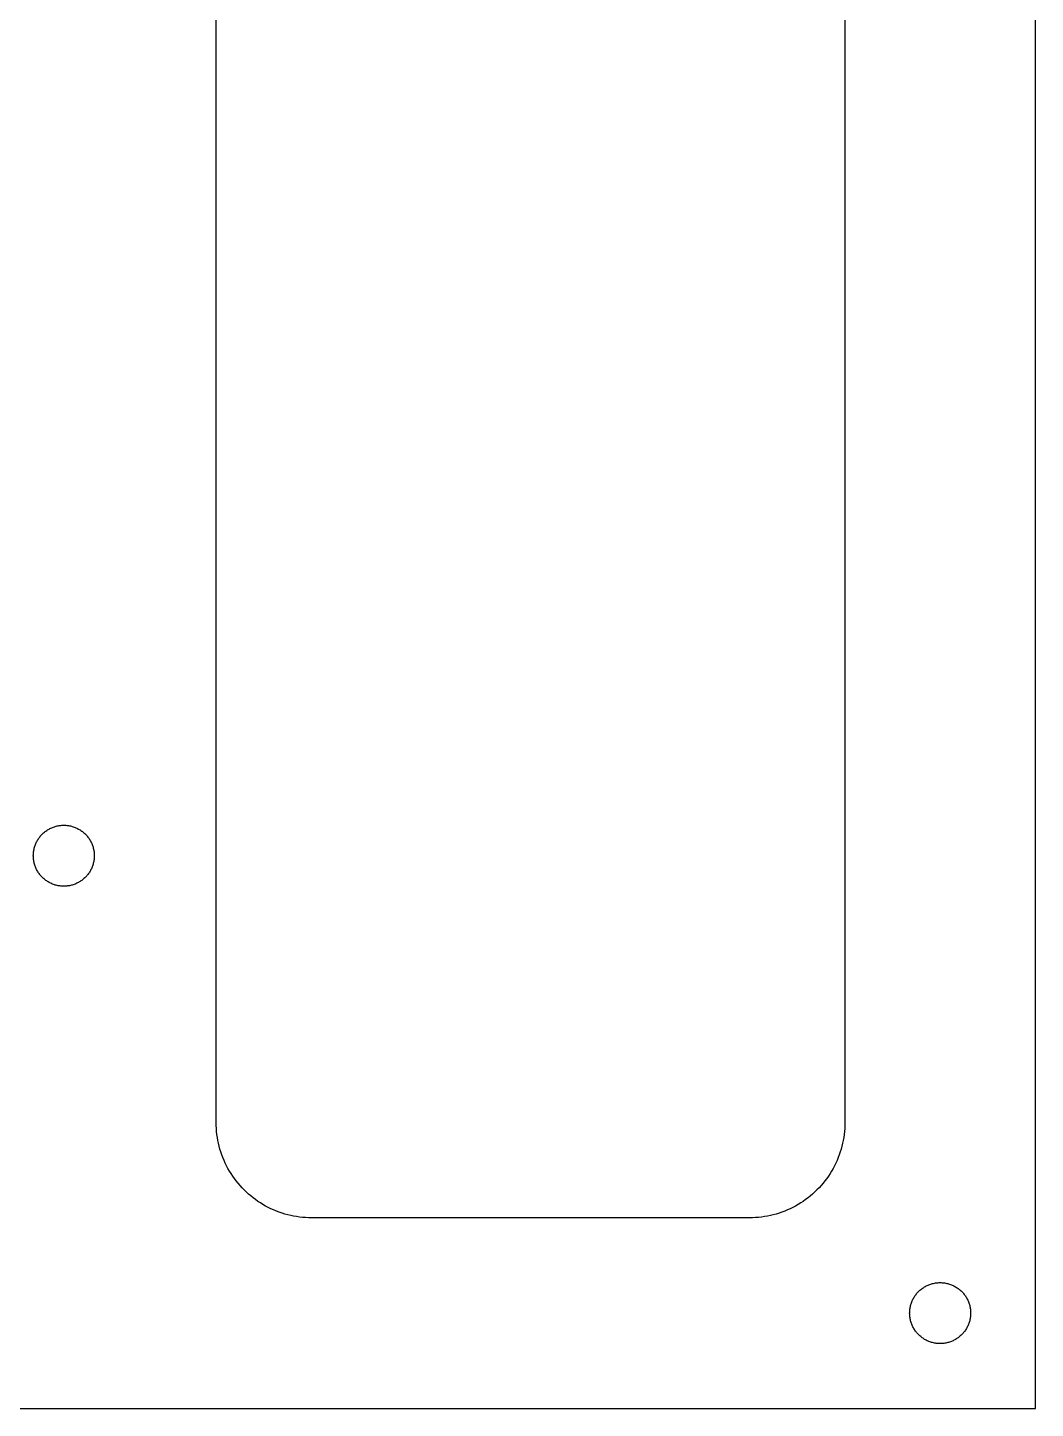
# Model space of a CAD drawing. Header units: metres. Extents: x 0 to 110, y 0 to 146.
# Drawn here: x 57.1 to 110, y 0 to 72.5 of the extents above; entities that cross this region are included whole.
import ezdxf

# ---------------------------------------------------------------- set-up
doc = ezdxf.new("R2010")
doc.units = ezdxf.units.M

msp = doc.modelspace()

# ---------------------------------------------------------------- linework, layer by layer
for p, q in [((110, 0), (110, 146)), ((67, 15), (67, 131)), ((100, 131), (100, 15)), ((58.2736, 30.4256), (58.3187, 30.4477)), ((58.3187, 30.4477), (58.3646, 30.4684)), ((58.3646, 30.4684), (58.411, 30.4876)), ((58.411, 30.4876), (58.458, 30.5054)), ((58.458, 30.5054), (58.5056, 30.5217)), ((58.5056, 30.5217), (58.5536, 30.5365)), ((58.5536, 30.5365), (58.6021, 30.5497)), ((58.6021, 30.5497), (58.651, 30.5615)), ((58.651, 30.5615), (58.7002, 30.5717)), ((58.7002, 30.5717), (58.7497, 30.5803)), ((58.7497, 30.5803), (58.7995, 30.5874)), ((58.7995, 30.5874), (58.8494, 30.5929)), ((58.8494, 30.5929), (58.8995, 30.5968)), ((58.8995, 30.5968), (58.9497, 30.5992)), ((58.9497, 30.5992), (59, 30.6)), ((59, 30.6), (59.0502, 30.5992)), ((59.0502, 30.5992), (59.1005, 30.5968)), ((59.1005, 30.5968), (59.1506, 30.5929)), ((59.1506, 30.5929), (59.2005, 30.5874)), ((59.2005, 30.5874), (59.2503, 30.5803)), ((59.2503, 30.5803), (59.2998, 30.5717)), ((59.2998, 30.5717), (59.349, 30.5615)), ((59.349, 30.5615), (59.3979, 30.5497)), ((59.3979, 30.5497), (59.4464, 30.5365)), ((59.4464, 30.5365), (59.4944, 30.5217)), ((59.4944, 30.5217), (59.542, 30.5054)), ((59.542, 30.5054), (59.589, 30.4876)), ((59.589, 30.4876), (59.6354, 30.4684)), ((59.6354, 30.4684), (59.6812, 30.4477)), ((59.6812, 30.4477), (59.7264, 30.4256)), ((57.5523, 29.6812), (57.5744, 29.7264)), ((57.5744, 29.7264), (57.5979, 29.7708)), ((57.5979, 29.7708), (57.6228, 29.8145)), ((57.6228, 29.8145), (57.6491, 29.8573)), ((57.6491, 29.8573), (57.6767, 29.8993)), ((57.6767, 29.8993), (57.7056, 29.9404)), ((57.7056, 29.9404), (57.7357, 29.9806)), ((57.7357, 29.9806), (57.7672, 30.0199)), ((57.7672, 30.0199), (57.7998, 30.0581)), ((57.7998, 30.0581), (57.8336, 30.0953)), ((57.8336, 30.0953), (57.8686, 30.1314)), ((57.8686, 30.1314), (57.9047, 30.1663)), ((57.9047, 30.1663), (57.9419, 30.2002)), ((57.9419, 30.2002), (57.9801, 30.2328)), ((57.9801, 30.2328), (58.0193, 30.2642)), ((58.0193, 30.2642), (58.0595, 30.2944)), ((58.0595, 30.2944), (58.1007, 30.3233)), ((58.1007, 30.3233), (58.1427, 30.3509)), ((58.1427, 30.3509), (58.1855, 30.3772)), ((58.1855, 30.3772), (58.2292, 30.4021)), ((58.2292, 30.4021), (58.2736, 30.4256)), ((59.7264, 30.4256), (59.7708, 30.4021)), ((59.7708, 30.4021), (59.8145, 30.3772)), ((59.8145, 30.3772), (59.8573, 30.3509)), ((59.8573, 30.3509), (59.8993, 30.3233)), ((59.8993, 30.3233), (59.9404, 30.2944)), ((59.9404, 30.2944), (59.9806, 30.2642)), ((59.9806, 30.2642), (60.0199, 30.2328)), ((60.0199, 30.2328), (60.0581, 30.2002)), ((60.0581, 30.2002), (60.0953, 30.1663)), ((60.0953, 30.1663), (60.1314, 30.1314)), ((60.1314, 30.1314), (60.1663, 30.0953)), ((60.1663, 30.0953), (60.2002, 30.0581)), ((60.2002, 30.0581), (60.2328, 30.0199)), ((60.2328, 30.0199), (60.2642, 29.9806)), ((60.2642, 29.9806), (60.2944, 29.9404)), ((60.2944, 29.9404), (60.3233, 29.8993)), ((60.3233, 29.8993), (60.3509, 29.8573)), ((60.3509, 29.8573), (60.3772, 29.8145)), ((60.3772, 29.8145), (60.4021, 29.7708)), ((60.4021, 29.7708), (60.4256, 29.7264)), ((60.4256, 29.7264), (60.4477, 29.6812)), ((57.4, 29), (57.4008, 29.0502)), ((57.4008, 28.9497), (57.4, 29)), ((57.4008, 29.0502), (57.4032, 29.1005)), ((57.4032, 29.1005), (57.4071, 29.1506)), ((57.4071, 29.1506), (57.4126, 29.2005)), ((57.4126, 29.2005), (57.4197, 29.2503)), ((57.4197, 29.2503), (57.4283, 29.2998)), ((57.4283, 29.2998), (57.4385, 29.349)), ((57.4385, 29.349), (57.4503, 29.3979)), ((57.4503, 29.3979), (57.4635, 29.4464)), ((57.4635, 29.4464), (57.4783, 29.4944)), ((57.4783, 29.4944), (57.4946, 29.542)), ((57.4946, 29.542), (57.5123, 29.589)), ((57.5123, 29.589), (57.5316, 29.6354)), ((57.5316, 29.6354), (57.5523, 29.6812)), ((60.4477, 29.6812), (60.4684, 29.6354)), ((60.4684, 29.6354), (60.4876, 29.589)), ((60.4876, 29.589), (60.5054, 29.542)), ((60.5054, 29.542), (60.5217, 29.4944)), ((60.5217, 29.4944), (60.5365, 29.4464)), ((60.5365, 29.4464), (60.5497, 29.3979)), ((60.5497, 29.3979), (60.5615, 29.349)), ((60.5615, 29.349), (60.5717, 29.2998)), ((60.5717, 29.2998), (60.5803, 29.2503)), ((60.5803, 29.2503), (60.5874, 29.2005)), ((60.5874, 29.2005), (60.5929, 29.1506)), ((60.5929, 29.1506), (60.5968, 29.1005)), ((60.5968, 29.1005), (60.5992, 29.0502)), ((60.5992, 29.0502), (60.6, 29)), ((60.6, 29), (60.5992, 28.9497)), ((57.4032, 28.8995), (57.4008, 28.9497)), ((57.4071, 28.8494), (57.4032, 28.8995)), ((57.4126, 28.7995), (57.4071, 28.8494)), ((57.4197, 28.7497), (57.4126, 28.7995)), ((57.4283, 28.7002), (57.4197, 28.7497)), ((57.4385, 28.651), (57.4283, 28.7002)), ((57.4503, 28.6021), (57.4385, 28.651)), ((57.4635, 28.5536), (57.4503, 28.6021)), ((57.4783, 28.5056), (57.4635, 28.5536)), ((57.4946, 28.458), (57.4783, 28.5056)), ((57.5123, 28.411), (57.4946, 28.458)), ((57.5316, 28.3646), (57.5123, 28.411)), ((57.5523, 28.3187), (57.5316, 28.3646)), ((57.5744, 28.2736), (57.5523, 28.3187)), ((57.5979, 28.2292), (57.5744, 28.2736)), ((60.4256, 28.2736), (60.4021, 28.2292)), ((60.4477, 28.3187), (60.4256, 28.2736)), ((60.4684, 28.3646), (60.4477, 28.3187)), ((60.4876, 28.411), (60.4684, 28.3646)), ((60.5054, 28.458), (60.4876, 28.411)), ((60.5217, 28.5056), (60.5054, 28.458)), ((60.5365, 28.5536), (60.5217, 28.5056)), ((60.5497, 28.6021), (60.5365, 28.5536)), ((60.5615, 28.651), (60.5497, 28.6021)), ((60.5717, 28.7002), (60.5615, 28.651)), ((60.5803, 28.7497), (60.5717, 28.7002)), ((60.5874, 28.7995), (60.5803, 28.7497)), ((60.5929, 28.8494), (60.5874, 28.7995)), ((60.5968, 28.8995), (60.5929, 28.8494)), ((60.5992, 28.9497), (60.5968, 28.8995)), ((57.6228, 28.1855), (57.5979, 28.2292)), ((57.6491, 28.1427), (57.6228, 28.1855)), ((57.6767, 28.1007), (57.6491, 28.1427)), ((57.7056, 28.0595), (57.6767, 28.1007)), ((57.7357, 28.0193), (57.7056, 28.0595)), ((57.7672, 27.9801), (57.7357, 28.0193)), ((57.7998, 27.9419), (57.7672, 27.9801)), ((57.8336, 27.9047), (57.7998, 27.9419)), ((57.8686, 27.8686), (57.8336, 27.9047)), ((57.9047, 27.8336), (57.8686, 27.8686)), ((57.9419, 27.7998), (57.9047, 27.8336)), ((57.9801, 27.7672), (57.9419, 27.7998)), ((58.0193, 27.7357), (57.9801, 27.7672)), ((58.0595, 27.7056), (58.0193, 27.7357)), ((58.1007, 27.6767), (58.0595, 27.7056)), ((58.1427, 27.6491), (58.1007, 27.6767)), ((58.1855, 27.6228), (58.1427, 27.6491)), ((58.2292, 27.5979), (58.1855, 27.6228)), ((58.2736, 27.5744), (58.2292, 27.5979)), ((58.3187, 27.5523), (58.2736, 27.5744)), ((58.3646, 27.5316), (58.3187, 27.5523)), ((59.6812, 27.5523), (59.6354, 27.5316)), ((59.7264, 27.5744), (59.6812, 27.5523)), ((59.7708, 27.5979), (59.7264, 27.5744)), ((59.8145, 27.6228), (59.7708, 27.5979)), ((59.8573, 27.6491), (59.8145, 27.6228)), ((59.8993, 27.6767), (59.8573, 27.6491)), ((59.9404, 27.7056), (59.8993, 27.6767)), ((59.9806, 27.7357), (59.9404, 27.7056)), ((60.0199, 27.7672), (59.9806, 27.7357)), ((60.0581, 27.7998), (60.0199, 27.7672)), ((60.0953, 27.8336), (60.0581, 27.7998)), ((60.1314, 27.8686), (60.0953, 27.8336)), ((60.1663, 27.9047), (60.1314, 27.8686)), ((60.2002, 27.9419), (60.1663, 27.9047)), ((60.2328, 27.9801), (60.2002, 27.9419)), ((60.2642, 28.0193), (60.2328, 27.9801)), ((60.2944, 28.0595), (60.2642, 28.0193)), ((60.3233, 28.1007), (60.2944, 28.0595)), ((60.3509, 28.1427), (60.3233, 28.1007)), ((60.3772, 28.1855), (60.3509, 28.1427)), ((60.4021, 28.2292), (60.3772, 28.1855)), ((58.411, 27.5123), (58.3646, 27.5316)), ((58.458, 27.4946), (58.411, 27.5123)), ((58.5056, 27.4783), (58.458, 27.4946)), ((58.5536, 27.4635), (58.5056, 27.4783)), ((58.6021, 27.4503), (58.5536, 27.4635)), ((58.651, 27.4385), (58.6021, 27.4503)), ((58.7002, 27.4283), (58.651, 27.4385)), ((58.7497, 27.4197), (58.7002, 27.4283)), ((58.7995, 27.4126), (58.7497, 27.4197)), ((58.8494, 27.4071), (58.7995, 27.4126)), ((58.8995, 27.4032), (58.8494, 27.4071)), ((58.9497, 27.4008), (58.8995, 27.4032)), ((59, 27.4), (58.9497, 27.4008)), ((59.0502, 27.4008), (59, 27.4)), ((59.1005, 27.4032), (59.0502, 27.4008)), ((59.1506, 27.4071), (59.1005, 27.4032)), ((59.2005, 27.4126), (59.1506, 27.4071)), ((59.2503, 27.4197), (59.2005, 27.4126)), ((59.2998, 27.4283), (59.2503, 27.4197)), ((59.349, 27.4385), (59.2998, 27.4283)), ((59.3979, 27.4503), (59.349, 27.4385)), ((59.4464, 27.4635), (59.3979, 27.4503)), ((59.4944, 27.4783), (59.4464, 27.4635)), ((59.542, 27.4946), (59.4944, 27.4783)), ((59.589, 27.5123), (59.542, 27.4946)), ((59.6354, 27.5316), (59.589, 27.5123)), ((67.0025, 14.843), (67, 15)), ((67.0099, 14.6861), (67.0025, 14.843)), ((67.0222, 14.5295), (67.0099, 14.6861)), ((67.0394, 14.3733), (67.0222, 14.5295)), ((99.9778, 14.5295), (99.9606, 14.3733)), ((99.9901, 14.6861), (99.9778, 14.5295)), ((99.9975, 14.843), (99.9901, 14.6861)), ((100, 15), (99.9975, 14.843)), ((67.0616, 14.2178), (67.0394, 14.3733)), ((67.0886, 14.0631), (67.0616, 14.2178)), ((67.1204, 13.9093), (67.0886, 14.0631)), ((67.1571, 13.7566), (67.1204, 13.9093)), ((99.8796, 13.9093), (99.8429, 13.7566)), ((99.9114, 14.0631), (99.8796, 13.9093)), ((99.9384, 14.2178), (99.9114, 14.0631)), ((99.9606, 14.3733), (99.9384, 14.2178)), ((67.1985, 13.6051), (67.1571, 13.7566)), ((67.2447, 13.4549), (67.1985, 13.6051)), ((67.2956, 13.3063), (67.2447, 13.4549)), ((67.3511, 13.1594), (67.2956, 13.3063)), ((67.4112, 13.0143), (67.3511, 13.1594)), ((99.6489, 13.1594), (99.5888, 13.0143)), ((99.7044, 13.3063), (99.6489, 13.1594)), ((99.7553, 13.4549), (99.7044, 13.3063)), ((99.8015, 13.6051), (99.7553, 13.4549)), ((99.8429, 13.7566), (99.8015, 13.6051)), ((67.4759, 12.8711), (67.4112, 13.0143)), ((67.545, 12.7301), (67.4759, 12.8711)), ((67.6185, 12.5912), (67.545, 12.7301)), ((67.6963, 12.4548), (67.6185, 12.5912)), ((67.7784, 12.3209), (67.6963, 12.4548)), ((67.8646, 12.1896), (67.7784, 12.3209)), ((99.2216, 12.3209), (99.1354, 12.1896)), ((99.3037, 12.4548), (99.2216, 12.3209)), ((99.3815, 12.5912), (99.3037, 12.4548)), ((99.455, 12.7301), (99.3815, 12.5912)), ((99.5241, 12.8711), (99.455, 12.7301)), ((99.5888, 13.0143), (99.5241, 12.8711)), ((67.9549, 12.0611), (67.8646, 12.1896)), ((68.0492, 11.9355), (67.9549, 12.0611)), ((68.1474, 11.8129), (68.0492, 11.9355)), ((68.2495, 11.6935), (68.1474, 11.8129)), ((68.3552, 11.5773), (68.2495, 11.6935)), ((98.7505, 11.6935), (98.6448, 11.5773)), ((98.8526, 11.8129), (98.7505, 11.6935)), ((98.9508, 11.9355), (98.8526, 11.8129)), ((99.0451, 12.0611), (98.9508, 11.9355)), ((99.1354, 12.1896), (99.0451, 12.0611)), ((68.4645, 11.4645), (68.3552, 11.5773)), ((68.5773, 11.3552), (68.4645, 11.4645)), ((68.6935, 11.2495), (68.5773, 11.3552)), ((68.8129, 11.1474), (68.6935, 11.2495)), ((68.9355, 11.0492), (68.8129, 11.1474)), ((69.0611, 10.9549), (68.9355, 11.0492)), ((69.1896, 10.8646), (69.0611, 10.9549)), ((97.9389, 10.9549), (97.8104, 10.8646)), ((98.0645, 11.0492), (97.9389, 10.9549)), ((98.1871, 11.1474), (98.0645, 11.0492)), ((98.3065, 11.2495), (98.1871, 11.1474)), ((98.4227, 11.3552), (98.3065, 11.2495)), ((98.5355, 11.4645), (98.4227, 11.3552)), ((98.6448, 11.5773), (98.5355, 11.4645)), ((69.3209, 10.7784), (69.1896, 10.8646)), ((69.4548, 10.6963), (69.3209, 10.7784)), ((69.5912, 10.6185), (69.4548, 10.6963)), ((69.7301, 10.545), (69.5912, 10.6185)), ((69.8711, 10.4759), (69.7301, 10.545)), ((70.0143, 10.4112), (69.8711, 10.4759)), ((70.1594, 10.3511), (70.0143, 10.4112)), ((70.3063, 10.2956), (70.1594, 10.3511)), ((70.4549, 10.2447), (70.3063, 10.2956)), ((70.6051, 10.1985), (70.4549, 10.2447)), ((70.7566, 10.1571), (70.6051, 10.1985)), ((70.9093, 10.1204), (70.7566, 10.1571)), ((96.2434, 10.1571), (96.0907, 10.1204)), ((96.3949, 10.1985), (96.2434, 10.1571)), ((96.5451, 10.2447), (96.3949, 10.1985)), ((96.6937, 10.2956), (96.5451, 10.2447)), ((96.8406, 10.3511), (96.6937, 10.2956)), ((96.9857, 10.4112), (96.8406, 10.3511)), ((97.1289, 10.4759), (96.9857, 10.4112)), ((97.2699, 10.545), (97.1289, 10.4759)), ((97.4088, 10.6185), (97.2699, 10.545)), ((97.5452, 10.6963), (97.4088, 10.6185)), ((97.6791, 10.7784), (97.5452, 10.6963)), ((97.8104, 10.8646), (97.6791, 10.7784)), ((71.0631, 10.0886), (70.9093, 10.1204)), ((71.2178, 10.0616), (71.0631, 10.0886)), ((71.3733, 10.0394), (71.2178, 10.0616)), ((71.5295, 10.0222), (71.3733, 10.0394)), ((71.6861, 10.0099), (71.5295, 10.0222)), ((71.843, 10.0025), (71.6861, 10.0099)), ((72, 10), (71.843, 10.0025)), ((95, 10), (72, 10)), ((95.157, 10.0025), (95, 10)), ((95.3139, 10.0099), (95.157, 10.0025)), ((95.4705, 10.0222), (95.3139, 10.0099)), ((95.6267, 10.0394), (95.4705, 10.0222)), ((95.7822, 10.0616), (95.6267, 10.0394)), ((95.9369, 10.0886), (95.7822, 10.0616)), ((96.0907, 10.1204), (95.9369, 10.0886)), ((104.458, 6.5054), (104.506, 6.52168)), ((104.506, 6.52168), (104.554, 6.53647)), ((104.554, 6.53647), (104.602, 6.54973)), ((104.602, 6.54973), (104.651, 6.56146)), ((104.651, 6.56146), (104.7, 6.57166)), ((104.7, 6.57166), (104.75, 6.58029)), ((104.75, 6.58029), (104.799, 6.58737)), ((104.799, 6.58737), (104.849, 6.5929)), ((104.849, 6.5929), (104.9, 6.59683)), ((104.9, 6.59683), (104.95, 6.5992)), ((104.95, 6.5992), (105, 6.59999)), ((105, 6.59999), (105.05, 6.5992)), ((105.05, 6.5992), (105.1, 6.59683)), ((105.1, 6.59683), (105.151, 6.5929)), ((105.151, 6.5929), (105.201, 6.58737)), ((105.201, 6.58737), (105.25, 6.58029)), ((105.25, 6.58029), (105.3, 6.57166)), ((105.3, 6.57166), (105.349, 6.56146)), ((105.349, 6.56146), (105.398, 6.54973)), ((105.398, 6.54973), (105.446, 6.53647)), ((105.446, 6.53647), (105.494, 6.52168)), ((105.494, 6.52168), (105.542, 6.5054)), ((103.598, 5.7708), (103.623, 5.81445)), ((103.623, 5.81445), (103.649, 5.85732)), ((103.649, 5.85732), (103.677, 5.89932)), ((103.677, 5.89932), (103.706, 5.94044)), ((103.706, 5.94044), (103.736, 5.98064)), ((103.736, 5.98064), (103.767, 6.01987)), ((103.767, 6.01987), (103.8, 6.05809)), ((103.8, 6.05809), (103.834, 6.09526)), ((103.834, 6.09526), (103.869, 6.13136)), ((103.869, 6.13136), (103.905, 6.16634)), ((103.905, 6.16634), (103.942, 6.20016)), ((103.942, 6.20016), (103.98, 6.23282)), ((103.98, 6.23282), (104.019, 6.26424)), ((104.019, 6.26424), (104.06, 6.29442)), ((104.06, 6.29442), (104.101, 6.32332)), ((104.101, 6.32332), (104.143, 6.35092)), ((104.143, 6.35092), (104.186, 6.37718)), ((104.186, 6.37718), (104.229, 6.40208)), ((104.229, 6.40208), (104.274, 6.4256)), ((104.274, 6.4256), (104.319, 6.44771)), ((104.319, 6.44771), (104.365, 6.4684)), ((104.365, 6.4684), (104.411, 6.48764)), ((104.411, 6.48764), (104.458, 6.5054)), ((105.542, 6.5054), (105.589, 6.48764)), ((105.589, 6.48764), (105.635, 6.4684)), ((105.635, 6.4684), (105.681, 6.44771)), ((105.681, 6.44771), (105.726, 6.4256)), ((105.726, 6.4256), (105.771, 6.40208)), ((105.771, 6.40208), (105.814, 6.37718)), ((105.814, 6.37718), (105.857, 6.35092)), ((105.857, 6.35092), (105.899, 6.32332)), ((105.899, 6.32332), (105.94, 6.29442)), ((105.94, 6.29442), (105.981, 6.26424)), ((105.981, 6.26424), (106.02, 6.23282)), ((106.02, 6.23282), (106.058, 6.20016)), ((106.058, 6.20016), (106.095, 6.16634)), ((106.095, 6.16634), (106.131, 6.13136)), ((106.131, 6.13136), (106.166, 6.09526)), ((106.166, 6.09526), (106.2, 6.05809)), ((106.2, 6.05809), (106.233, 6.01987)), ((106.233, 6.01987), (106.264, 5.98064)), ((106.264, 5.98064), (106.294, 5.94044)), ((106.294, 5.94044), (106.323, 5.89932)), ((106.323, 5.89932), (106.351, 5.85732)), ((106.351, 5.85732), (106.377, 5.81445)), ((106.377, 5.81445), (106.402, 5.7708)), ((103.401, 5.05025), (103.403, 5.10046)), ((103.403, 5.10046), (103.407, 5.15056)), ((103.407, 5.15056), (103.413, 5.20053)), ((103.413, 5.20053), (103.42, 5.25029)), ((103.42, 5.25029), (103.428, 5.2998)), ((103.428, 5.2998), (103.439, 5.34901)), ((103.439, 5.34901), (103.45, 5.3979)), ((103.45, 5.3979), (103.464, 5.44638)), ((103.464, 5.44638), (103.478, 5.49442)), ((103.478, 5.49442), (103.495, 5.54198)), ((103.495, 5.54198), (103.512, 5.58899)), ((103.512, 5.58899), (103.532, 5.63542)), ((103.532, 5.63542), (103.552, 5.68124)), ((103.552, 5.68124), (103.574, 5.72638)), ((103.574, 5.72638), (103.598, 5.7708)), ((106.402, 5.7708), (106.426, 5.72638)), ((106.426, 5.72638), (106.448, 5.68124)), ((106.448, 5.68124), (106.468, 5.63542)), ((106.468, 5.63542), (106.488, 5.58899)), ((106.488, 5.58899), (106.505, 5.54198)), ((106.505, 5.54198), (106.522, 5.49442)), ((106.522, 5.49442), (106.536, 5.44638)), ((106.536, 5.44638), (106.55, 5.3979)), ((106.55, 5.3979), (106.561, 5.34901)), ((106.561, 5.34901), (106.572, 5.2998)), ((106.572, 5.2998), (106.58, 5.25029)), ((106.58, 5.25029), (106.587, 5.20053)), ((106.587, 5.20053), (106.593, 5.15056)), ((106.593, 5.15056), (106.597, 5.10046)), ((106.597, 5.10046), (106.599, 5.05025)), ((103.4, 5), (103.401, 5.05025)), ((103.401, 4.94974), (103.4, 5)), ((103.403, 4.89952), (103.401, 4.94974)), ((103.407, 4.84943), (103.403, 4.89952)), ((103.413, 4.79945), (103.407, 4.84943)), ((103.42, 4.74969), (103.413, 4.79945)), ((103.428, 4.70018), (103.42, 4.74969)), ((103.439, 4.65097), (103.428, 4.70018)), ((103.45, 4.60208), (103.439, 4.65097)), ((103.464, 4.5536), (103.45, 4.60208)), ((103.478, 4.50557), (103.464, 4.5536)), ((103.495, 4.45801), (103.478, 4.50557)), ((103.512, 4.411), (103.495, 4.45801)), ((103.532, 4.36456), (103.512, 4.411)), ((103.552, 4.31874), (103.532, 4.36456)), ((106.468, 4.36456), (106.448, 4.31874)), ((106.488, 4.411), (106.468, 4.36456)), ((106.505, 4.45801), (106.488, 4.411)), ((106.522, 4.50557), (106.505, 4.45801)), ((106.536, 4.5536), (106.522, 4.50557)), ((106.55, 4.60208), (106.536, 4.5536)), ((106.561, 4.65097), (106.55, 4.60208)), ((106.572, 4.70018), (106.561, 4.65097)), ((106.58, 4.74969), (106.572, 4.70018)), ((106.587, 4.79945), (106.58, 4.74969)), ((106.593, 4.84943), (106.587, 4.79945)), ((106.597, 4.89952), (106.593, 4.84943)), ((106.599, 4.94974), (106.597, 4.89952)), ((106.599, 5.05025), (106.6, 5)), ((106.6, 5), (106.599, 4.94974)), ((103.574, 4.27361), (103.552, 4.31874)), ((103.598, 4.22919), (103.574, 4.27361)), ((103.623, 4.18553), (103.598, 4.22919)), ((103.649, 4.14267), (103.623, 4.18553)), ((103.677, 4.10066), (103.649, 4.14267)), ((103.706, 4.05954), (103.677, 4.10066)), ((103.736, 4.01935), (103.706, 4.05954)), ((103.767, 3.98012), (103.736, 4.01935)), ((103.8, 3.94189), (103.767, 3.98012)), ((103.834, 3.90472), (103.8, 3.94189)), ((103.869, 3.86862), (103.834, 3.90472)), ((103.905, 3.83365), (103.869, 3.86862)), ((103.942, 3.79982), (103.905, 3.83365)), ((103.98, 3.76717), (103.942, 3.79982)), ((104.019, 3.73575), (103.98, 3.76717)), ((104.06, 3.70557), (104.019, 3.73575)), ((104.101, 3.67667), (104.06, 3.70557)), ((104.143, 3.64906), (104.101, 3.67667)), ((104.186, 3.6228), (104.143, 3.64906)), ((104.229, 3.5979), (104.186, 3.6228)), ((105.814, 3.6228), (105.771, 3.5979)), ((105.857, 3.64906), (105.814, 3.6228)), ((105.899, 3.67667), (105.857, 3.64906)), ((105.94, 3.70557), (105.899, 3.67667)), ((105.981, 3.73575), (105.94, 3.70557)), ((106.02, 3.76717), (105.981, 3.73575)), ((106.058, 3.79982), (106.02, 3.76717)), ((106.095, 3.83365), (106.058, 3.79982)), ((106.131, 3.86862), (106.095, 3.83365)), ((106.166, 3.90472), (106.131, 3.86862)), ((106.2, 3.94189), (106.166, 3.90472)), ((106.233, 3.98012), (106.2, 3.94189)), ((106.264, 4.01935), (106.233, 3.98012)), ((106.294, 4.05954), (106.264, 4.01935)), ((106.323, 4.10066), (106.294, 4.05954)), ((106.351, 4.14267), (106.323, 4.10066)), ((106.377, 4.18553), (106.351, 4.14267)), ((106.402, 4.22919), (106.377, 4.18553)), ((106.426, 4.27361), (106.402, 4.22919)), ((106.448, 4.31874), (106.426, 4.27361)), ((104.274, 3.57439), (104.229, 3.5979)), ((104.319, 3.55228), (104.274, 3.57439)), ((104.365, 3.53159), (104.319, 3.55228)), ((104.411, 3.51234), (104.365, 3.53159)), ((104.458, 3.49458), (104.411, 3.51234)), ((104.506, 3.4783), (104.458, 3.49458)), ((104.554, 3.46352), (104.506, 3.4783)), ((104.602, 3.45026), (104.554, 3.46352)), ((104.651, 3.43852), (104.602, 3.45026)), ((104.7, 3.42833), (104.651, 3.43852)), ((104.75, 3.41969), (104.7, 3.42833)), ((104.799, 3.41261), (104.75, 3.41969)), ((104.849, 3.40709), (104.799, 3.41261)), ((104.9, 3.40315), (104.849, 3.40709)), ((104.95, 3.40079), (104.9, 3.40315)), ((105, 3.39999), (104.95, 3.40079)), ((105.05, 3.40079), (105, 3.39999)), ((105.1, 3.40315), (105.05, 3.40079)), ((105.151, 3.40709), (105.1, 3.40315)), ((105.201, 3.41261), (105.151, 3.40709)), ((105.25, 3.41969), (105.201, 3.41261)), ((105.3, 3.42833), (105.25, 3.41969)), ((105.349, 3.43852), (105.3, 3.42833)), ((105.398, 3.45026), (105.349, 3.43852)), ((105.446, 3.46352), (105.398, 3.45026)), ((105.494, 3.4783), (105.446, 3.46352)), ((105.542, 3.49458), (105.494, 3.4783)), ((105.589, 3.51234), (105.542, 3.49458)), ((105.635, 3.53159), (105.589, 3.51234)), ((105.681, 3.55228), (105.635, 3.53159)), ((105.726, 3.57439), (105.681, 3.55228)), ((105.771, 3.5979), (105.726, 3.57439)), ((0, 0), (110, 0))]:
    msp.add_line(p, q)

doc.saveas('drawing.dxf')
